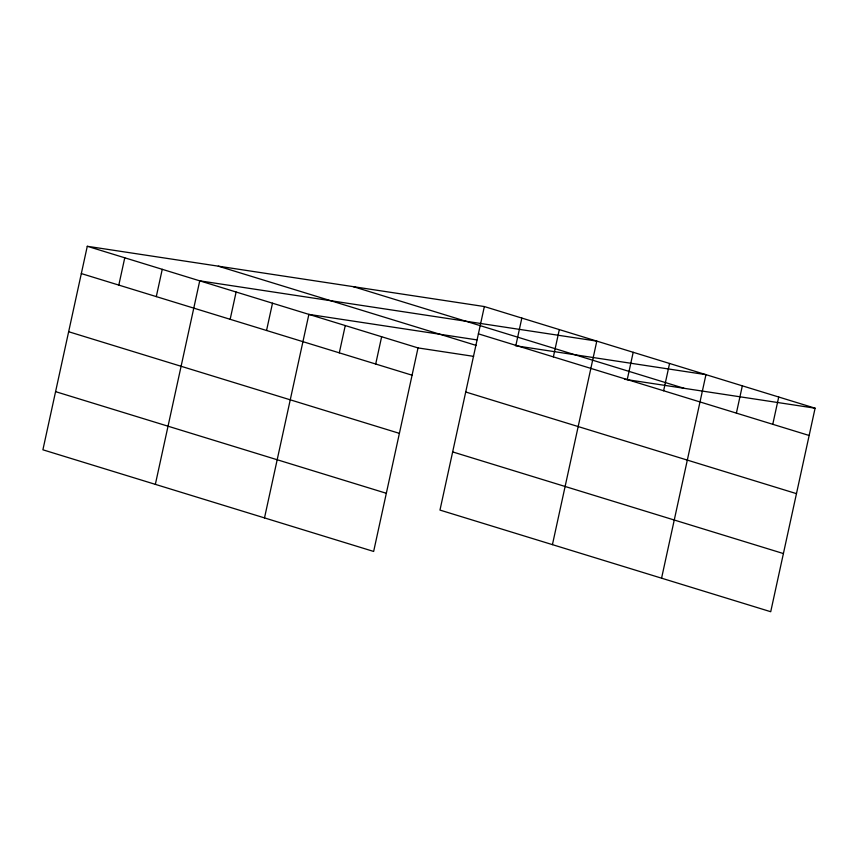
<?xml version="1.0" encoding="UTF-8"?>
<svg xmlns="http://www.w3.org/2000/svg" width="858" height="858" viewBox="0 0 858 858"><rect width="100%" height="100%" fill="white"/><g stroke="black" fill="none" stroke-linecap="round" stroke-linejoin="round"><path stroke-width="1.29" d="M87.28 246.278L42.9 449.806L373.648 551.447L418.028 347.919L87.28 246.278L484.352 306.553L815.1 408.194L770.72 611.722L439.972 510.081L484.352 306.553M118.812 285.092L124.764 257.797M156.295 296.611L162.248 269.315M155.352 484.362L199.732 280.834L596.803 341.109L552.434 544.637M230.159 319.305L236.111 292.02M266.548 330.491L272.501 303.196M264.5 517.91L308.88 314.382L476.973 339.897M339.307 352.853L345.259 325.557M375.697 364.028L381.638 336.733M515.883 345.366L521.836 318.071M553.367 356.885L559.319 329.59M627.241 379.579L633.193 352.295M663.62 390.765L669.572 363.47M661.572 578.185L705.952 374.656L515.358 345.72M736.389 413.127L742.331 385.832M772.768 424.302L778.721 397.007M418.028 347.919L473.616 356.36M624.506 379.257L815.1 408.194M353.314 286.658L684.062 388.299M478.399 333.848L809.148 435.478M218.307 266.173L476.297 345.452M81.328 273.573L412.076 375.203M465.722 391.999L796.471 493.64M68.651 331.724L399.399 433.365M452.659 451.919L783.408 553.56M55.577 391.645L386.325 493.286"/></g></svg>
